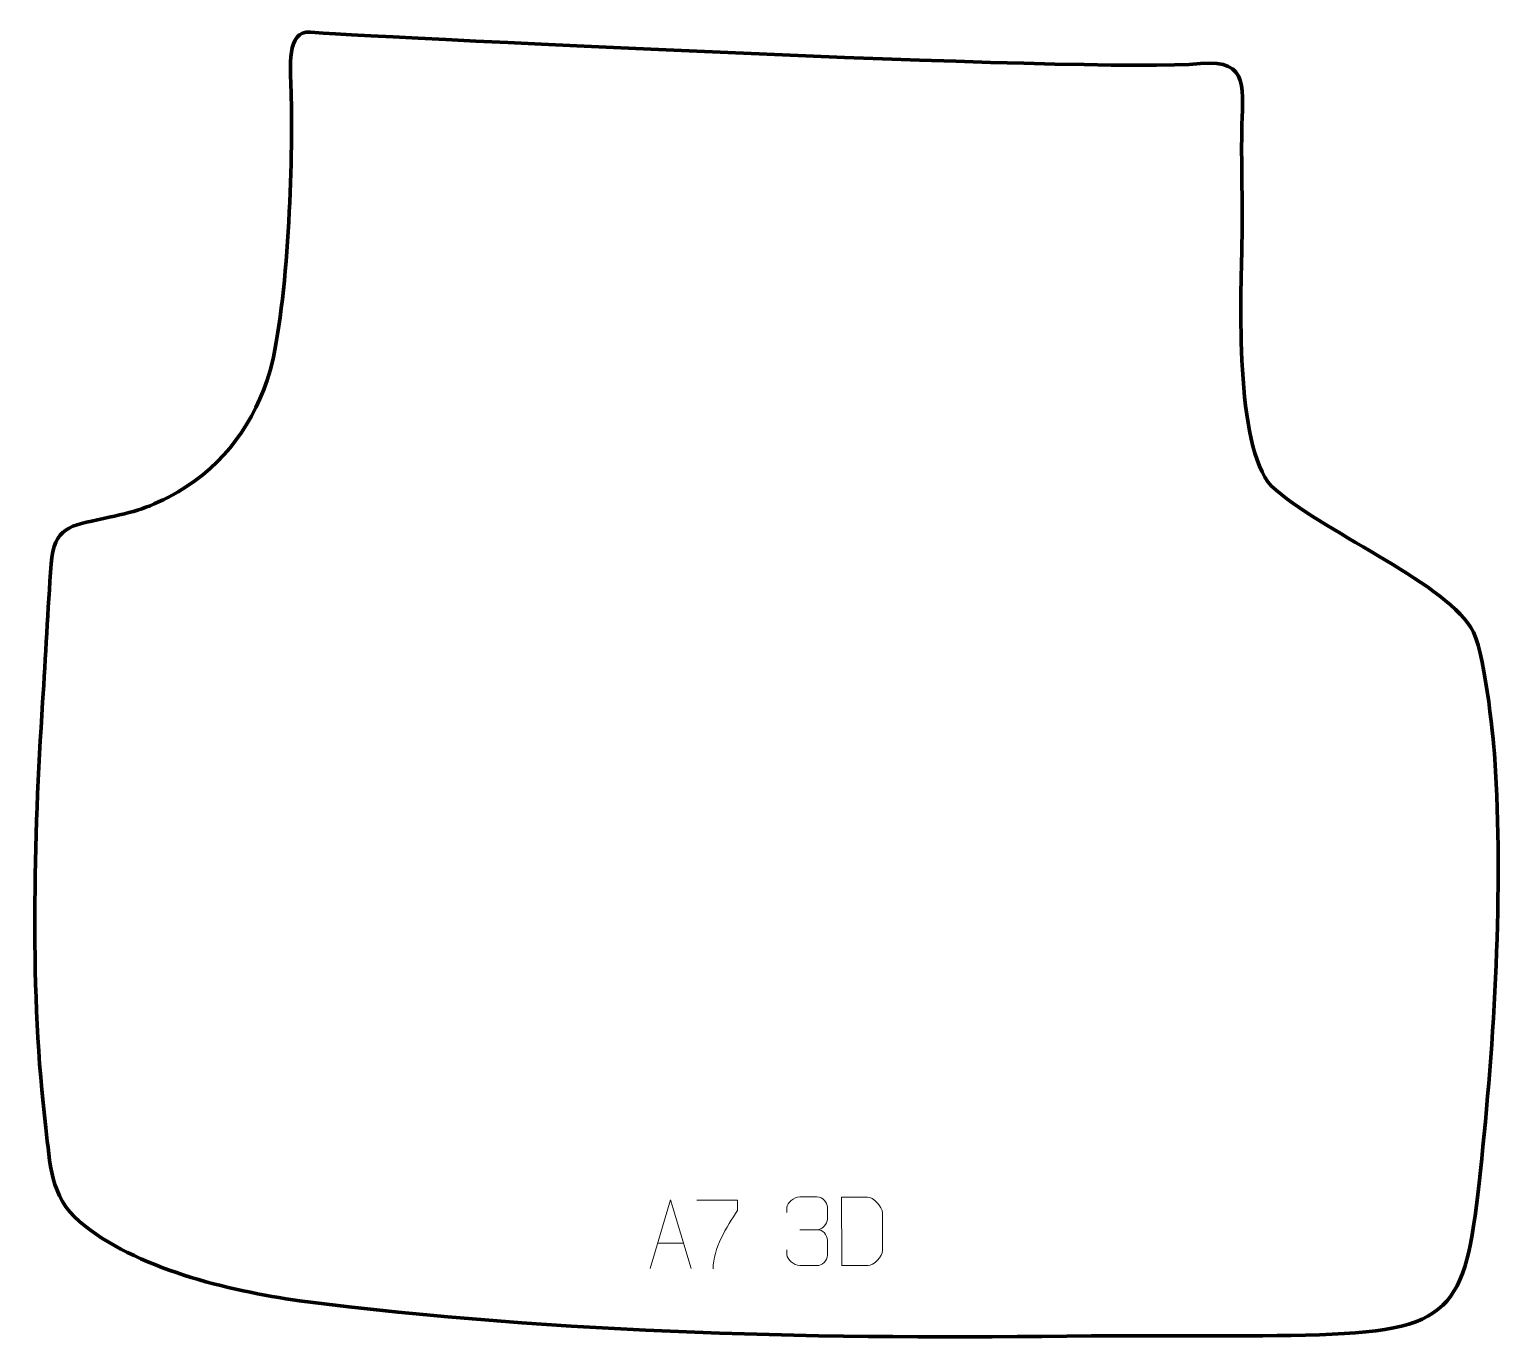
# Model space of a CAD drawing. Header units: millimetres. Extents: x -538 to -1, y 150 to 626.
import ezdxf

# ---------------------------------------------------------------- set-up
doc = ezdxf.new("R2010")
doc.units = ezdxf.units.MM
doc.header["$MEASUREMENT"] = 0
doc.layers.add('layer 2', color=7, linetype='Continuous')

msp = doc.modelspace()

# ---------------------------------------------------------------- linework, layer by layer
at = {"layer": 'layer 2', "color": 242, "lineweight": 158}
msp.add_open_spline([(-151.4942, 150.8253), (-248.1808, 149.5), (-343.9316, 151.3658), (-439.9858, 163.5994), (-439.9858, 163.5994), (-465.7226, 167.2848), (-499.8635, 175.3062), (-520.067, 192.4313), (-520.067, 192.4313), (-530.757, 201.4924), (-530.7998, 213.6982), (-532.3189, 226.5185), (-532.3189, 226.5185), (-538.2899, 274.909), (-536.6976, 332.2555), (-533.5131, 381.5114), (-533.5131, 381.5114), (-532.4305, 398.2414), (-531.5814, 415.2222), (-530.3966, 431.8953), (-530.3966, 431.8953), (-529.4436, 445.3072), (-523.4457, 445.774), (-511.3699, 448.4226), (-511.3699, 448.4226), (-499.7781, 450.9649), (-494.7634, 452.0692), (-484.1882, 458.1659), (-484.1882, 458.1659), (-467.0869, 468.2703), (-456.2168, 483.3267), (-450.6625, 502.2609), (-450.6625, 502.2609), (-444.0726, 526.8233), (-442.2821, 578.6078), (-443.0209, 604.1242), (-443.0209, 604.1242), (-443.2526, 612.1261), (-444.7844, 626.4589), (-435.9921, 625.4912), (-435.9921, 625.4912), (-427.2349, 624.5274), (-147.2891, 610.3826), (-111.8941, 614.037), (-111.8941, 614.037), (-93.3933, 615.9471), (-96.6597, 603.9201), (-96.8278, 589.1711), (-96.8278, 589.1711), (-96.9822, 575.6218), (-96.4374, 562.4409), (-96.7506, 548.7533), (-96.7506, 548.7533), (-97.2009, 529.07), (-99.3333, 474.7806), (-86.0784, 460.3423), (-86.0784, 460.3423), (-67.9335, 443.6315), (-24.7198, 426.3434), (-13.3435, 408.6775), (-13.3435, 408.6775), (-8.4469, 401.0738), (-5.3424, 370.4112), (-4.6847, 360.7921), (-4.6847, 360.7921), (-1.4925, 314.1093), (-4.8215, 257.6018), (-9.9122, 210.8572), (-9.9122, 210.8572), (-15.1619, 162.6394), (-17.7599, 152.677), (-68.4487, 151.256), (-68.4487, 151.256), (-95.9785, 150.4843), (-123.894, 150.9293), (-151.4942, 150.8253)], degree=3, knots=[0, 0, 0, 0, 0.05, 0.05, 0.05, 0.05, 0.1, 0.1, 0.1, 0.1, 0.15, 0.15, 0.15, 0.15, 0.2, 0.2, 0.2, 0.2, 0.25, 0.25, 0.25, 0.25, 0.3, 0.3, 0.3, 0.3, 0.35, 0.35, 0.35, 0.35, 0.4, 0.4, 0.4, 0.4, 0.45, 0.45, 0.45, 0.45, 0.5, 0.5, 0.5, 0.5, 0.55, 0.55, 0.55, 0.55, 0.6, 0.6, 0.6, 0.6, 0.65, 0.65, 0.65, 0.65, 0.7, 0.7, 0.7, 0.7, 0.75, 0.75, 0.75, 0.75, 0.8, 0.8, 0.8, 0.8, 0.85, 0.85, 0.85, 0.85, 0.9, 0.9, 0.9, 0.9, 1, 1, 1, 1], dxfattribs=at)
at = {"layer": 'layer 2', "color": 250, "lineweight": 9}
for points, knots in [([(-312.2322, 175.3863), (-312.2322, 175.3863), (-304.8612, 200.3398), (-304.8612, 200.3398), (-304.8612, 200.3398), (-304.8612, 200.3398), (-297.2913, 175.3863), (-297.2913, 175.3863)], [0, 0, 0, 0, 0.33333333, 0.33333333, 0.33333333, 0.33333333, 1, 1, 1, 1]), ([(-295.2475, 200.2443), (-295.2475, 200.2443), (-280.4314, 200.2443), (-280.4314, 200.2443), (-280.4314, 200.2443), (-280.4317, 198.9947), (-280.4317, 197.7451), (-280.4314, 196.4953), (-280.4314, 196.4953), (-284.4258, 190.4982), (-289.341, 182.6646), (-289.341, 175.2858)], [0, 0, 0, 0, 0.25, 0.25, 0.25, 0.25, 0.5, 0.5, 0.5, 0.5, 1, 1, 1, 1]), ([(-262.4568, 195.696), (-262.4568, 195.696), (-262.4568, 197.5532), (-262.4568, 197.5532), (-262.4568, 197.5532), (-262.4711, 199.2951), (-259.8066, 201.4132), (-257.7475, 201.3905), (-257.7475, 201.3905), (-255.6834, 201.3905), (-253.6194, 201.3905), (-251.5557, 201.3905), (-251.5557, 201.3905), (-249.3612, 201.3993), (-247.7629, 199.5525), (-247.7185, 197.6404), (-247.7185, 197.6404), (-247.7189, 196.2053), (-247.7189, 194.7702), (-247.7185, 193.3347), (-247.7185, 193.3347), (-247.7671, 191.6812), (-249.3697, 189.4512), (-251.568, 189.4612), (-251.568, 189.4612), (-249.3643, 189.45), (-247.7563, 187.6468), (-247.7023, 185.5873), (-247.7023, 185.5873), (-247.7027, 183.8026), (-247.7027, 182.0179), (-247.7023, 180.2328), (-247.7023, 180.2328), (-247.6922, 178.1714), (-249.7471, 176.4083), (-251.568, 176.4164), (-251.568, 176.4164), (-253.6333, 176.4167), (-255.6985, 176.4167), (-257.7641, 176.4164), (-257.7641, 176.4164), (-259.9327, 176.4279), (-262.4637, 178.8281), (-262.4823, 180.2899), (-262.4823, 180.2899), (-262.4823, 180.2899), (-262.4823, 182.1985), (-262.4823, 182.1985)], [0, 0, 0, 0, 0.07692308, 0.07692308, 0.07692308, 0.07692308, 0.15384615, 0.15384615, 0.15384615, 0.15384615, 0.23076923, 0.23076923, 0.23076923, 0.23076923, 0.30769231, 0.30769231, 0.30769231, 0.30769231, 0.38461538, 0.38461538, 0.38461538, 0.38461538, 0.46153846, 0.46153846, 0.46153846, 0.46153846, 0.53846154, 0.53846154, 0.53846154, 0.53846154, 0.61538462, 0.61538462, 0.61538462, 0.61538462, 0.69230769, 0.69230769, 0.69230769, 0.69230769, 0.76923077, 0.76923077, 0.76923077, 0.76923077, 0.84615385, 0.84615385, 0.84615385, 0.84615385, 1, 1, 1, 1]), ([(-242.4846, 176.4549), (-240.1528, 176.4553), (-235.2026, 176.4313), (-232.8711, 176.431), (-232.8711, 176.431), (-230.9461, 176.3256), (-227.6275, 179.8672), (-227.6387, 181.8845), (-227.6387, 181.8845), (-227.6391, 187.6546), (-227.6391, 189.8243), (-227.6387, 195.5936), (-227.6387, 195.5936), (-227.643, 197.7317), (-231.0175, 201.3918), (-233.1699, 201.3783), (-233.1699, 201.3783), (-235.4956, 201.3783), (-240.2199, 201.3783), (-242.546, 201.3783), (-242.546, 201.3783), (-242.5456, 195.6314), (-242.4843, 182.2022), (-242.4846, 176.4549)], [0, 0, 0, 0, 0.14285714, 0.14285714, 0.14285714, 0.14285714, 0.28571429, 0.28571429, 0.28571429, 0.28571429, 0.42857143, 0.42857143, 0.42857143, 0.42857143, 0.57142857, 0.57142857, 0.57142857, 0.57142857, 0.71428571, 0.71428571, 0.71428571, 0.71428571, 1, 1, 1, 1])]:
    msp.add_open_spline(points, degree=3, knots=knots, dxfattribs=at)
for points in [[(-257.7471, 189.4508), (-257.7471, 189.4508), (-251.5507, 189.4508), (-251.5507, 189.4508)], [(-309.5096, 184.6357), (-309.5096, 184.6357), (-300.0139, 184.6357), (-300.0139, 184.6357)]]:
    msp.add_open_spline(points, degree=3, dxfattribs=at)

doc.saveas('drawing.dxf')
